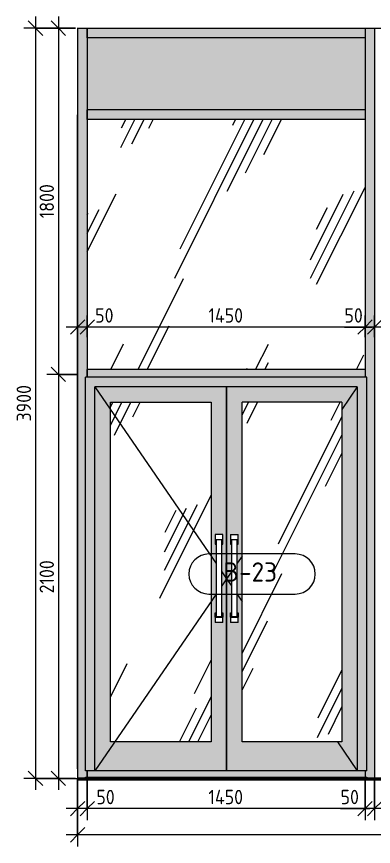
# Model space of a CAD drawing. Header units: millimetres. Extents: x 15267 to 38338, y 3838 to 18333.
# Drawn here: x 30997 to 32854, y 3847 to 8160 of the extents above; entities that cross this region are included whole.
import ezdxf

# ---------------------------------------------------------------- set-up
doc = ezdxf.new("R2010")
doc.units = ezdxf.units.MM
for name, color, linetype, lineweight in [('A-ANNO-DIMS', 7, 'Continuous', 9), ('A-ANNO-DIMS-50', 7, 'Continuous', 9), ('A-DOOR', 7, 'Continuous', 9), ('A-DOOR-IDEN', 7, 'Continuous', 9), ('A-FLOR', 7, 'Continuous', 9), ('A-GENM', 7, 'Continuous', 9), ('A-GLAZ-CURT', 7, 'Continuous', 9), ('A-GLAZ-CWMG', 7, 'Continuous', 9), ('A-WALL-PATT', 7, 'Continuous', 9), ('I-WALL', 7, 'Continuous', 9), ('Ограждение', 7, 'Continuous', 9), ('Поручни', 7, 'Continuous', 9)]:
    doc.layers.add(name, color=color, linetype=linetype, lineweight=lineweight)
doc.layers.add('A-DOOR-GLAZ', color=7, linetype='Continuous', lineweight=9, true_color=0x8080ff)
doc.layers.add('A-FLOR-FNSH-1', color=7, linetype='Continuous', lineweight=25, true_color=0x3c3c3c)
doc.styles.add('GOST Common_2', font='GOST_Common.ttf', dxfattribs={"height": 100})
doc.styles.add('ISOCPEUR', font='isocpeur.ttf', dxfattribs={"width": 0.9, "height": 75})
doc.dimstyles.new('ISO-1_5', dxfattribs={"dimscale": 304.8, "dimtxt": 74.698588, "dimasz": 0.246063, "dimexe": 0.19685, "dimexo": 0, "dimgap": 0, "dimtad": 1, "dimdec": 0, "dimrnd": 10, "dimzin": 0, "dimdsep": 46, "dimtxsty": 'ISOCPEUR', "dimblk1": 'OBLIQUE', "dimblk2": 'OBLIQUE', "dimsah": 1, "dimcen": 0.09, "dimdle": 0.19685, "dimazin": 0, "dimtfac": 1, "dimtdec": 4, "dimtix": 1, "dimtmove": 0, "dimatfit": 3, "dimfxl": 1, "dimtvp": 1, "dimtolj": 1, "dimtzin": 0, "dimarcsym": 2})
doc.dimstyles.new('ISO-1_5_1', dxfattribs={"dimscale": 304.8, "dimtxt": 74.698588, "dimasz": 0.246063, "dimexe": 0.19685, "dimexo": 0, "dimgap": 0, "dimtad": 1, "dimdec": 0, "dimrnd": 10, "dimzin": 0, "dimdsep": 46, "dimtxsty": 'ISOCPEUR', "dimblk1": 'OBLIQUE', "dimblk2": 'OBLIQUE', "dimsah": 1, "dimcen": 0.09, "dimdle": 0.19685, "dimazin": 0, "dimtfac": 1, "dimtdec": 4, "dimtix": 1, "dimtmove": 1, "dimatfit": 3, "dimfxl": 1, "dimtvp": 1, "dimtolj": 1, "dimtzin": 0, "dimarcsym": 2})
pattern_1 = [(63.435, (110991.8, 63.5), (-511.17, 1533.5), [635, -381, 635, -381, -807.8]), (63.435, (110991.8, 63.5), (-511.17, 1533.5), [-2032, 254, -553.8]), (63.435, (110960, 95.2), (-511.17, 1533.5), [508, -635, 381, -381, -934.8]), (63.435, (110960, 95.2), (-511.17, 1533.5), [-1905, 444.5, -490.3]), (63.435, (110960, 190.5), (-511.17, 1533.5), [381, -762, 254, -381, -1061.8]), (63.435, (110960, 190.5), (-511.17, 1533.5), [-1778, 571.5, -490.3]), (63.435, (111055.3, 95.2), (-511.17, 1533.5), [381, -762, 317.5, -12809.3]), (63.435, (111150.5, 190.5), (-511.17, 1533.5), [190.5, -952.5, 127, -12999.8]), (63.435, (110991.8, 349.2), (-511.17, 1533.5), [127, -952.5, 127, -508, -1125.3]), (63.435, (110991.8, 349.2), (-511.17, 1533.5), [-1714.5, 317.5, -807.8]), (63.435, (111563.3, 254), (-511.17, 1533.5), [635, -952.5, 762, -503]), (63.435, (111563.3, 158.8), (-511.17, 1533.5), [889, -635, 952.5, -376]), (63.435, (111626.8, 190.5), (-511.17, 1533.5), [1016, -508, 762, -553.8]), (63.435, (111722, 285.8), (-511.17, 1533.5), [635, -889, 508, -807.8]), (63.435, (111626.8, 476.2), (-511.17, 1533.5), [317.5, -1270, 381, -871.3]), (63.435, (111817.3, 381), (-511.17, 1533.5), [254, -1270, 254, -1061.8])]

# ---------------------------------------------------------------- blocks, each defined once
blk = doc.blocks.new('Плинтус - Плинтус светлый _сад_-32863600-Отметка 4 - a')
at = {"layer": 'A-GENM'}
for p, q in [((111047.5, 4250), (111050, 4250)), ((111050, 4250), (111050, 4200))]:
    blk.add_line(p, q, dxfattribs=at)
blk = doc.blocks.new('Прямоугольный импост - Импост структурный с накладкой - 160мм Темный-32428731-Отметка 4 - a')
at = {"layer": 'A-GLAZ-CWMG'}
blk.add_hatch(color=256, dxfattribs=at).paths.add_polyline_path([(112187.197943, 8050), (112545.5, 8050), (112545.5, 8100), (111100.5, 8100), (111100.5, 8050)])
for p, q in [((111100.5, 8050), (111100.5, 8100)), ((112545.5, 8100), (112545.5, 8050)), ((112545.5, 8050), (111100.5, 8050))]:
    blk.add_line(p, q, dxfattribs=at)
blk = doc.blocks.new('Прямоугольный импост - Импост структурный с накладкой - 160мм Темный-32356295-Отметка 4 - a')
at = {"layer": 'A-GLAZ-CWMG'}
blk.add_hatch(color=256, dxfattribs=at).paths.add_polyline_path([(111050.5, 4200), (111075.9, 4200), (111075.9, 4202), (111090.5, 4202), (111090.5, 4206.3), (111100.5, 4206.3), (111100.5, 4240), (111090.5, 4240), (111090.5, 6285), (111100.5, 6285), (111100.5, 6300), (111050.5, 6300), (111050.5, 4202)])
for p, q in [((111100.5, 6300), (111100.5, 6285)), ((111100.5, 4240), (111100.5, 4206.3))]:
    blk.add_line(p, q, dxfattribs=at)
blk = doc.blocks.new('Системная панель - Стекло - 40мм-32428865-Отметка 4 - a')
at = {"layer": 'A-GLAZ-CURT'}
h = blk.add_hatch(dxfattribs=at)
h.set_pattern_fill('FP_3', color=256, style=0, pattern_type=2)
h.set_pattern_definition(pattern_1)
h.paths.add_polyline_path([(111100.5, 6325), (112545.5, 6325), (112545.5, 7625), (111100.5, 7625), (111100.5, 7123.6)])
blk = doc.blocks.new('Прямоугольный импост - Импост структурный с накладкой - 160мм Темный-32428318-Отметка 4 - a')
at = {"layer": 'A-GLAZ-CWMG'}
blk.add_hatch(color=256, dxfattribs=at).paths.add_polyline_path([(111050.5, 6300), (111100.5, 6300), (111100.5, 7650), (111050.5, 7650), (111050.5, 7123.6)])
blk.add_line((111100.5, 7650), (111100.5, 6300), dxfattribs=at)
blk = doc.blocks.new('Прямоугольный импост - Импост структурный с накладкой - 160мм Темный-32428733-Отметка 4 - a')
at = {"layer": 'A-GLAZ-CWMG'}
blk.add_hatch(color=256, dxfattribs=at).paths.add_polyline_path([(111100.5, 6285), (112545.5, 6285), (112545.5, 6325), (111100.5, 6325), (111100.5, 6315)])
for p, q in [((111100.5, 6285), (111100.5, 6325)), ((112545.5, 6325), (111100.5, 6325)), ((112545.5, 6325), (112545.5, 6285))]:
    blk.add_line(p, q, dxfattribs=at)
blk = doc.blocks.new('Дверь_Витражная_остекление_ - ВВ-23-32429828-Отметка 4 - a')
at = {"layer": 'A-DOOR'}
blk.add_hatch(color=256, dxfattribs=at).paths.add_polyline_path([(111140.5, 4240), (111140.5, 6235), (112505.5, 6235), (112505.5, 4240), (112555.5, 4240), (112555.5, 6285), (111090.5, 6285), (111090.5, 4240), (111100.5, 4240)])
h = blk.add_hatch(color=256, dxfattribs=at)
h.paths.add_polyline_path([(111140.5, 4240), (111825.5, 4240), (111825.5, 6235), (111140.5, 6235), (111140.5, 5170.6)])
h.paths.add_polyline_path([(111220.5, 4390), (111220.5, 6155), (111745.5, 6155), (111745.5, 4390), (111617.3, 4390)])
h.paths.add_polyline_path([(111805.5, 5010), (111765.5, 5010), (111765.5, 5060), (111770.5, 5060), (111770.5, 5417.5), (111765.5, 5417.5), (111765.5, 5467.5), (111805.5, 5467.5), (111805.5, 5417.5), (111800.5, 5417.5), (111800.5, 5060), (111805.5, 5060), (111805.5, 5025)])
h = blk.add_hatch(color=256, dxfattribs=at)
h.paths.add_polyline_path([(111825.5, 4240), (112505.5, 4240), (112505.5, 6235), (111825.5, 6235), (111825.5, 4682.4)])
h.paths.add_polyline_path([(111905.5, 4390), (111905.5, 6155), (112425.5, 6155), (112425.5, 4390), (112187.2, 4390)])
h.paths.add_polyline_path([(111848.2, 5010), (111845.5, 5010), (111845.5, 5060), (111850.5, 5060), (111850.5, 5417.5), (111845.5, 5417.5), (111845.5, 5467.5), (111885.5, 5467.5), (111885.5, 5417.5), (111880.5, 5417.5), (111880.5, 5060), (111885.5, 5060), (111885.5, 5010), (111851.4, 5010)])
h = blk.add_hatch(dxfattribs=at)
h.set_pattern_fill('FP_3', color=256, style=0, pattern_type=2)
h.set_pattern_definition(pattern_1)
h.paths.add_polyline_path([(111617.3, 4390), (111745.5, 4390), (111745.5, 6155), (111220.5, 6155), (111220.5, 4390)])
h = blk.add_hatch(dxfattribs=at)
h.set_pattern_fill('FP_3', color=256, style=0, pattern_type=2)
h.set_pattern_definition(pattern_1)
h.paths.add_polyline_path([(112187.2, 4390), (112425.5, 4390), (112425.5, 6155), (111905.5, 6155), (111905.5, 4390)])
for p, q in [((111090.5, 4240), (111090.5, 6285)), ((112555.5, 6285), (111090.5, 6285)), ((112555.5, 4240), (112555.5, 6285)), ((111140.5, 4240), (111140.5, 6235)), ((111825.5, 6235), (111140.5, 6235)), ((111140.5, 6235), (111770.5, 5317.6)), ((112505.5, 6235), (111825.5, 6235)), ((111825.5, 4240), (111825.5, 6235)), ((111825.5, 6235), (111825.5, 4240)), ((112505.5, 6235), (112425.5, 6117.6)), ((112505.5, 6235), (112505.5, 4240)), ((111220.5, 4390), (111220.5, 6155)), ((111220.5, 6155), (111745.5, 6155)), ((111745.5, 6155), (111745.5, 4390)), ((111765.5, 5467.5), (111765.5, 5440)), ((111805.5, 5467.5), (111765.5, 5467.5)), ((111805.5, 5440), (111765.5, 5440)), ((111765.5, 5440), (111765.5, 5417.5)), ((111770.5, 5440), (111770.5, 5040)), ((111800.5, 5040), (111800.5, 5440)), ((111805.5, 5440), (111805.5, 5467.5)), ((111805.5, 5417.5), (111805.5, 5440)), ((111845.5, 5467.5), (111845.5, 5440)), ((111845.5, 5467.5), (111885.5, 5467.5)), ((111885.5, 5440), (111845.5, 5440)), ((111845.5, 5440), (111845.5, 5417.5)), ((111850.5, 5440), (111850.5, 5040)), ((111880.5, 5040), (111880.5, 5440)), ((111885.5, 5440), (111885.5, 5467.5)), ((111885.5, 5417.5), (111885.5, 5440)), ((111765.5, 5417.5), (111770.5, 5417.5)), ((111800.5, 5417.5), (111805.5, 5417.5)), ((111845.5, 5417.5), (111850.5, 5417.5)), ((111880.5, 5417.5), (111885.5, 5417.5)), ((111905.5, 5354.9), (111880.5, 5318.2)), ((111800.5, 5273.9), (111825.5, 5237.5)), ((111850.5, 5274.2), (111825.5, 5237.5)), ((111825.5, 5237.5), (111800.5, 5201.1)), ((111825.5, 5237.5), (111850.5, 5200.8)), ((111770.5, 5157.4), (111140.5, 4240)), ((111880.5, 5156.8), (111905.5, 5120.1)), ((111765.5, 5037.5), (111765.5, 5060)), ((111765.5, 5060), (111770.5, 5060)), ((111800.5, 5060), (111805.5, 5060)), ((111805.5, 5060), (111805.5, 5037.5)), ((111845.5, 5037.5), (111845.5, 5060)), ((111845.5, 5060), (111850.5, 5060)), ((111880.5, 5060), (111885.5, 5060)), ((111885.5, 5060), (111885.5, 5037.5)), ((111765.5, 5037.5), (111765.5, 5010)), ((111765.5, 5037.5), (111805.5, 5037.5)), ((111805.5, 5010), (111765.5, 5010)), ((111800.5, 5040), (111770.5, 5040)), ((111805.5, 5010), (111805.5, 5037.5)), ((111845.5, 5037.5), (111845.5, 5010)), ((111845.5, 5037.5), (111885.5, 5037.5)), ((111885.5, 5010), (111845.5, 5010)), ((111880.5, 5040), (111850.5, 5040)), ((111885.5, 5010), (111885.5, 5037.5)), ((111745.5, 4390), (111220.5, 4390)), ((112403.2, 4390), (112505.5, 4240)), ((111140.5, 4240), (111090.5, 4240)), ((111825.5, 4240), (111140.5, 4240)), ((112505.5, 4240), (111825.5, 4240)), ((112555.5, 4240), (112505.5, 4240))]:
    blk.add_line(p, q, dxfattribs=at)
at = {"layer": 'A-DOOR-GLAZ'}
for p, q in [((112425.5, 6155), (111905.5, 6155)), ((111905.5, 4390), (111905.5, 6155)), ((112425.5, 6155), (112425.5, 4390)), ((112425.5, 4390), (111905.5, 4390))]:
    blk.add_line(p, q, dxfattribs=at)
blk = doc.blocks.new('Системная панель - Сэндвич - 40мм-32428837-Отметка 4 - a')
at = {"layer": 'A-GLAZ-CURT'}
blk.add_hatch(color=256, dxfattribs=at).paths.add_polyline_path([(112187.197943, 7675), (112545.5, 7675), (112545.5, 8050), (111100.5, 8050), (111100.5, 7675)])
blk = doc.blocks.new('Прямоугольный импост - Импост структурный с накладкой - 160мм Темный-32428323-Отметка 4 - a')
at = {"layer": 'A-GLAZ-CWMG'}
blk.add_hatch(color=256, dxfattribs=at).paths.add_polyline_path([(111090.5, 7650), (111100.5, 7650), (111100.5, 8100), (111050.5, 8100), (111050.5, 7650), (111070, 7650)])
blk.add_line((111100.5, 8100), (111100.5, 7650), dxfattribs=at)
blk = doc.blocks.new('Прямоугольный импост - Импост структурный с накладкой - 160мм Темный-V2-Отметка 4 - a')
at = {"layer": 'A-GLAZ-CWMG'}
blk.add_hatch(color=256, dxfattribs=at).paths.add_polyline_path([(111100.5, 7625), (112545.5, 7625), (112545.5, 7675), (111100.5, 7675), (111100.5, 7635)])
for p, q in [((111100.5, 7625), (111100.5, 7675)), ((112545.5, 7675), (111100.5, 7675)), ((112545.5, 7675), (112545.5, 7625)), ((112545.5, 7625), (111100.5, 7625))]:
    blk.add_line(p, q, dxfattribs=at)
blk = doc.blocks.new('Прямоугольный импост - Импост структурный с накладкой - 160мм Темный-32428730-Отметка 4 - a')
at = {"layer": 'A-GLAZ-CWMG'}
blk.add_hatch(color=256, dxfattribs=at).paths.add_polyline_path([(111905.5, 4206.3), (112545.5, 4206.3), (112545.5, 4240), (111100.5, 4240), (111100.5, 4206.3), (111843.5, 4206.3)])
for p, q in [((111100.5, 4206.3), (111100.5, 4240)), ((112545.5, 4240), (112545.5, 4206.3))]:
    blk.add_line(p, q, dxfattribs=at)
blk = doc.blocks.new('Прямоугольный импост - Импост структурный с накладкой - 160мм Темный-32428210-Отметка 4 - a')
at = {"layer": 'A-GLAZ-CWMG'}
blk.add_hatch(color=256, dxfattribs=at).paths.add_polyline_path([(114070.5, 7650), (114070.5, 8100), (114020.5, 8100), (114020.5, 7650), (114060.5, 7650)])
for p, q in [((114020.5, 8100), (114020.5, 7650)), ((114070.5, 8100), (114070.5, 7650))]:
    blk.add_line(p, q, dxfattribs=at)
blk = doc.blocks.new('Прямоугольный импост - Импост структурный с накладкой - 160мм Темный-32356291-Отметка 4 - a')
at = {"layer": 'A-GLAZ-CWMG'}
blk.add_hatch(color=256, dxfattribs=at).paths.add_polyline_path([(112555.5, 4200), (112595.5, 4200), (112595.5, 6300), (112545.5, 6300), (112545.5, 6285), (112555.5, 6285), (112555.5, 4240), (112545.5, 4240), (112545.5, 4206.3), (112555.5, 4206.3)])
for p, q in [((112545.5, 6300), (112545.5, 6285)), ((112595.5, 6300), (112595.5, 4200)), ((112545.5, 4240), (112545.5, 4206.3))]:
    blk.add_line(p, q, dxfattribs=at)
blk = doc.blocks.new('Прямоугольный импост - Импост структурный с накладкой - 160мм Темный-32428864-Отметка 4 - a')
at = {"layer": 'A-GLAZ-CWMG'}
blk.add_hatch(color=256, dxfattribs=at).paths.add_polyline_path([(112545.5, 6300), (112595.5, 6300), (112595.5, 7650), (112545.5, 7650), (112545.5, 6315)])
for p, q in [((112545.5, 7650), (112545.5, 6300)), ((112595.5, 7650), (112595.5, 6300))]:
    blk.add_line(p, q, dxfattribs=at)
blk = doc.blocks.new('Ограждение - Ограждение-32875993-Отметка 4 - a')
at = {"layer": 'Ограждение'}
blk.add_hatch(color=256, dxfattribs=at).paths.add_polyline_path([(112533.1, 4200), (112555.5, 4200), (112555.5, 4206.3), (111090.5, 4206.3), (111090.5, 4202), (112533.1, 4202)])
at = {"layer": 'Поручни'}
for p, q in [((111090.5, 4202), (111090.5, 4206.3)), ((111090.5, 4206.3), (112555.5, 4206.3)), ((112555.5, 4206.3), (112555.5, 4200))]:
    blk.add_line(p, q, dxfattribs=at)
blk = doc.blocks.new('DIMBLOCK88-Отметка 4 - a')
at = {"layer": 'A-ANNO-DIMS-50'}
for p, q in [((32860, 6493.1), (32860, 6606.1)), ((34285, 6493.1), (34285, 6606.1)), ((34285, 6546.1), (32860, 6546.1)), ((32860, 6546.1), (32860, 6493.1)), ((34285, 6546.1), (34285, 6493.1))]:
    blk.add_line(p, q, dxfattribs=at)
at = {"layer": 'A-ANNO-DIMS-50', "lineweight": 20}
for p, q in [((32860, 6546.1), (32897.5, 6583.6)), ((34285, 6546.1), (34322.5, 6583.6)), ((32860, 6546.1), (32822.5, 6508.6)), ((34285, 6546.1), (34247.5, 6508.6))]:
    blk.add_line(p, q, dxfattribs=at)
at = {"layer": 'A-ANNO-DIMS-50', "color": 0, "insert": (33480.5, 6644.1), "char_height": 75, "width": 220.648, "attachment_point": 1, "line_spacing_factor": 1.149209, "style": 'ISOCPEUR'}
blk.add_mtext('1430', dxfattribs=at)
blk = doc.blocks.new('_Oblique')
at = {"color": 0, "linetype": 'ByBlock', "lineweight": -2}
blk.add_line((-0.5, -0.5), (0.5, 0.5), dxfattribs=at)
blk = doc.blocks.new('DIMBLOCK89-Отметка 4 - a')
at = {"layer": 'A-ANNO-DIMS-50'}
for p, q in [((32810, 6493.1), (32810, 6606.1)), ((32860, 6493.1), (32860, 6606.1)), ((32703, 6546.1), (32847.8, 6546.1)), ((32860, 6546.1), (32810, 6546.1)), ((32810, 6546.1), (32810, 6493.1)), ((32847.8, 6546.1), (32835, 6546.1)), ((32860, 6546.1), (32860, 6493.1))]:
    blk.add_line(p, q, dxfattribs=at)
at = {"layer": 'A-ANNO-DIMS-50', "lineweight": 20}
for p, q in [((32810, 6546.1), (32847.5, 6583.6)), ((32860, 6546.1), (32897.5, 6583.6)), ((32810, 6546.1), (32772.5, 6508.6)), ((32860, 6546.1), (32822.5, 6508.6))]:
    blk.add_line(p, q, dxfattribs=at)
at = {"layer": 'A-ANNO-DIMS-50', "color": 0, "insert": (32703, 6644.1), "char_height": 75, "width": 113.772, "attachment_point": 1, "line_spacing_factor": 1.149209, "style": 'ISOCPEUR'}
blk.add_mtext('50', dxfattribs=at)
blk = doc.blocks.new('DIMBLOCK90-Отметка 4 - a')
at = {"layer": 'A-ANNO-DIMS-50'}
for p, q in [((31365, 6493.1), (31365, 6606.1)), ((32810, 6493.1), (32810, 6606.1)), ((32810, 6546.1), (31365, 6546.1)), ((31365, 6546.1), (31365, 6493.1)), ((32810, 6546.1), (32810, 6493.1))]:
    blk.add_line(p, q, dxfattribs=at)
at = {"layer": 'A-ANNO-DIMS-50', "lineweight": 20}
for p, q in [((31365, 6546.1), (31402.5, 6583.6)), ((32810, 6546.1), (32847.5, 6583.6)), ((31365, 6546.1), (31327.5, 6508.6)), ((32810, 6546.1), (32772.5, 6508.6))]:
    blk.add_line(p, q, dxfattribs=at)
at = {"layer": 'A-ANNO-DIMS-50', "color": 0, "insert": (31995.5, 6644.1), "char_height": 75, "width": 220.648, "attachment_point": 1, "line_spacing_factor": 1.149209, "style": 'ISOCPEUR'}
blk.add_mtext('1450', dxfattribs=at)
blk = doc.blocks.new('DIMBLOCK91-Отметка 4 - a')
at = {"layer": 'A-ANNO-DIMS-50'}
for p, q in [((31314.5, 4667.2), (31314.5, 6606.1)), ((31365, 6493.1), (31365, 6606.1)), ((31365, 6546.1), (31254.5, 6546.1)), ((31314.5, 6546.1), (31314.5, 4667.2)), ((31356, 6546.1), (31339.7, 6546.1)), ((31500.8, 6546.1), (31356, 6546.1)), ((31365, 6546.1), (31365, 6493.1))]:
    blk.add_line(p, q, dxfattribs=at)
at = {"layer": 'A-ANNO-DIMS-50', "lineweight": 20}
for p, q in [((31314.5, 6546.1), (31352, 6583.6)), ((31365, 6546.1), (31402.5, 6583.6)), ((31314.5, 6546.1), (31277, 6508.6)), ((31365, 6546.1), (31327.5, 6508.6))]:
    blk.add_line(p, q, dxfattribs=at)
at = {"layer": 'A-ANNO-DIMS-50', "color": 0, "insert": (31406, 6644.1), "char_height": 75, "width": 113.772, "attachment_point": 1, "line_spacing_factor": 1.149209, "style": 'ISOCPEUR'}
blk.add_mtext('50', dxfattribs=at)
blk = doc.blocks.new('DIMBLOCK92-Отметка 4 - a')
at = {"layer": 'A-ANNO-DIMS-50'}
for p, q in [((31314.5, 4200), (31314.5, 3846.5)), ((31314.5, 3906.5), (31314.5, 4200)), ((35864.5, 4200), (35864.5, 3846.5)), ((35864.5, 3906.5), (35864.5, 4200)), ((35924.5, 3906.5), (31254.5, 3906.5))]:
    blk.add_line(p, q, dxfattribs=at)
at = {"layer": 'A-ANNO-DIMS-50', "lineweight": 20}
for p, q in [((31314.5, 3906.5), (31352, 3944)), ((35864.5, 3906.5), (35902, 3944)), ((31314.5, 3906.5), (31277, 3869)), ((35864.5, 3906.5), (35827, 3869))]:
    blk.add_line(p, q, dxfattribs=at)
at = {"layer": 'A-ANNO-DIMS-50', "color": 0, "insert": (33491.1, 4004.5), "char_height": 75, "width": 236.162, "attachment_point": 1, "line_spacing_factor": 1.149209, "style": 'ISOCPEUR'}
blk.add_mtext('4550', dxfattribs=at)
blk = doc.blocks.new('DIMBLOCK102-Отметка 4 - a')
at = {"layer": 'A-ANNO-DIMS-50'}
for p, q in [((32860, 4200), (32860, 3982.7)), ((32860, 4042.7), (32860, 4200)), ((34285, 4200), (34285, 3982.7)), ((34285, 4042.7), (34285, 4200)), ((34285, 4042.7), (32860, 4042.7))]:
    blk.add_line(p, q, dxfattribs=at)
at = {"layer": 'A-ANNO-DIMS-50', "lineweight": 20}
for p, q in [((32860, 4042.7), (32897.5, 4080.2)), ((34285, 4042.7), (34322.5, 4080.2)), ((32860, 4042.7), (32822.5, 4005.2)), ((34285, 4042.7), (34247.5, 4005.2))]:
    blk.add_line(p, q, dxfattribs=at)
at = {"layer": 'A-ANNO-DIMS-50', "color": 0, "insert": (33480.5, 4140.7), "char_height": 75, "width": 220.648, "attachment_point": 1, "line_spacing_factor": 1.149209, "style": 'ISOCPEUR'}
blk.add_mtext('1430', dxfattribs=at)
blk = doc.blocks.new('DIMBLOCK103-Отметка 4 - a')
at = {"layer": 'A-ANNO-DIMS-50'}
for p, q in [((32810, 4200), (32810, 3982.7)), ((32810, 4042.7), (32810, 4200)), ((32860, 4200), (32860, 3982.7)), ((32860, 4042.7), (32860, 4200)), ((32682.9, 4042.7), (32827.8, 4042.7)), ((32860, 4042.7), (32810, 4042.7)), ((32827.8, 4042.7), (32835, 4042.7))]:
    blk.add_line(p, q, dxfattribs=at)
at = {"layer": 'A-ANNO-DIMS-50', "lineweight": 20}
for p, q in [((32810, 4042.7), (32847.5, 4080.2)), ((32860, 4042.7), (32897.5, 4080.2)), ((32810, 4042.7), (32772.5, 4005.2)), ((32860, 4042.7), (32822.5, 4005.2))]:
    blk.add_line(p, q, dxfattribs=at)
at = {"layer": 'A-ANNO-DIMS-50', "color": 0, "insert": (32682.9, 4140.7), "char_height": 75, "width": 113.772, "attachment_point": 1, "line_spacing_factor": 1.149209, "style": 'ISOCPEUR'}
blk.add_mtext('50', dxfattribs=at)
blk = doc.blocks.new('DIMBLOCK104-Отметка 4 - a')
at = {"layer": 'A-ANNO-DIMS-50'}
for p, q in [((31365, 4200), (31365, 3982.7)), ((31365, 4042.7), (31365, 4200)), ((32810, 4200), (32810, 3982.7)), ((32810, 4042.7), (32810, 4200)), ((32810, 4042.7), (31365, 4042.7))]:
    blk.add_line(p, q, dxfattribs=at)
at = {"layer": 'A-ANNO-DIMS-50', "lineweight": 20}
for p, q in [((31365, 4042.7), (31402.5, 4080.2)), ((32810, 4042.7), (32847.5, 4080.2)), ((31365, 4042.7), (31327.5, 4005.2)), ((32810, 4042.7), (32772.5, 4005.2))]:
    blk.add_line(p, q, dxfattribs=at)
at = {"layer": 'A-ANNO-DIMS-50', "color": 0, "insert": (31995.5, 4140.7), "char_height": 75, "width": 220.648, "attachment_point": 1, "line_spacing_factor": 1.149209, "style": 'ISOCPEUR'}
blk.add_mtext('1450', dxfattribs=at)
blk = doc.blocks.new('DIMBLOCK105-Отметка 4 - a')
at = {"layer": 'A-ANNO-DIMS-50'}
for p, q in [((31314.5, 4200), (31314.5, 3982.7)), ((31314.5, 4042.7), (31314.5, 4200)), ((31365, 4200), (31365, 3982.7)), ((31365, 4042.7), (31365, 4200)), ((31365, 4042.7), (31254.5, 4042.7)), ((31362.3, 4042.7), (31339.7, 4042.7)), ((31507.1, 4042.7), (31362.3, 4042.7))]:
    blk.add_line(p, q, dxfattribs=at)
at = {"layer": 'A-ANNO-DIMS-50', "lineweight": 20}
for p, q in [((31314.5, 4042.7), (31352, 4080.2)), ((31365, 4042.7), (31402.5, 4080.2)), ((31314.5, 4042.7), (31277, 4005.2)), ((31365, 4042.7), (31327.5, 4005.2))]:
    blk.add_line(p, q, dxfattribs=at)
at = {"layer": 'A-ANNO-DIMS-50', "color": 0, "insert": (31412.3, 4140.7), "char_height": 75, "width": 113.772, "attachment_point": 1, "line_spacing_factor": 1.149209, "style": 'ISOCPEUR'}
blk.add_mtext('50', dxfattribs=at)
blk = doc.blocks.new('DIMBLOCK106-Отметка 4 - a')
at = {"layer": 'A-ANNO-DIMS-50'}
for p, q in [((31214.9, 8160), (31214.9, 6300)), ((31302.9, 8100), (31154.9, 8100)), ((31214.9, 8100), (31302.9, 8100)), ((31315, 6300), (31154.9, 6300)), ((31214.9, 6300), (31315, 6300))]:
    blk.add_line(p, q, dxfattribs=at)
at = {"layer": 'A-ANNO-DIMS-50', "lineweight": 20}
for p, q in [((31214.9, 8100), (31177.4, 8137.5)), ((31214.9, 8100), (31252.4, 8062.5)), ((31214.9, 6300), (31177.4, 6337.5)), ((31214.9, 6300), (31252.4, 6262.5))]:
    blk.add_line(p, q, dxfattribs=at)
at = {"layer": 'A-ANNO-DIMS-50', "color": 0, "insert": (31116.9, 7111.7), "char_height": 75, "width": 212.029, "attachment_point": 1, "rotation": 90, "line_spacing_factor": 1.149209, "style": 'ISOCPEUR'}
blk.add_mtext('1800', dxfattribs=at)
blk = doc.blocks.new('DIMBLOCK107-Отметка 4 - a')
at = {"layer": 'A-ANNO-DIMS-50'}
for p, q in [((31315, 6300), (31154.9, 6300)), ((31214.9, 6300), (31214.9, 4140)), ((31214.9, 6300), (31315, 6300)), ((31302.9, 4200), (31154.9, 4200)), ((31214.9, 4200), (31312.8, 4200))]:
    blk.add_line(p, q, dxfattribs=at)
at = {"layer": 'A-ANNO-DIMS-50', "lineweight": 20}
for p, q in [((31214.9, 6300), (31177.4, 6337.5)), ((31214.9, 6300), (31252.4, 6262.5)), ((31214.9, 4200), (31177.4, 4237.5)), ((31214.9, 4200), (31252.4, 4162.5))]:
    blk.add_line(p, q, dxfattribs=at)
at = {"layer": 'A-ANNO-DIMS-50', "color": 0, "insert": (31116.9, 5161.7), "char_height": 75, "width": 212.029, "attachment_point": 1, "rotation": 90, "line_spacing_factor": 1.149209, "style": 'ISOCPEUR'}
blk.add_mtext('2100', dxfattribs=at)
blk = doc.blocks.new('М_двери - Типоразмер_рамка-25223575-Отметка 4 - a')
at = {"layer": 'A-DOOR-IDEN'}
for p, q in [((112182.8, 5366.5), (111733.2, 5366.5)), ((111733.2, 5158.5), (112182.8, 5158.5))]:
    blk.add_line(p, q, dxfattribs=at)
for centre, start, end in [((111733.2, 5262.5), 90, 270), ((112182.8, 5262.5), 270, 90)]:
    blk.add_arc(centre, 104, start, end, dxfattribs=at)
blk = doc.blocks.new('DIMBLOCK108-Отметка 4 - a')
at = {"layer": 'A-ANNO-DIMS-50'}
for p, q in [((31095.4, 8160), (31095.4, 4140)), ((31302.9, 8100), (31035.4, 8100)), ((31095.4, 8100), (31302.9, 8100)), ((31302.9, 4200), (31035.4, 4200)), ((31095.4, 4200), (31312.8, 4200))]:
    blk.add_line(p, q, dxfattribs=at)
at = {"layer": 'A-ANNO-DIMS-50', "lineweight": 20}
for p, q in [((31095.4, 8100), (31057.9, 8137.5)), ((31095.4, 8100), (31132.9, 8062.5)), ((31095.4, 4200), (31057.9, 4237.5)), ((31095.4, 4200), (31132.9, 4162.5))]:
    blk.add_line(p, q, dxfattribs=at)
at = {"layer": 'A-ANNO-DIMS-50', "color": 0, "insert": (30997.4, 6055.2), "char_height": 75, "width": 227.543, "attachment_point": 1, "rotation": 90, "line_spacing_factor": 1.149209, "style": 'ISOCPEUR'}
blk.add_mtext('3900', dxfattribs=at)

msp = doc.modelspace()

# ---------------------------------------------------------------- hatches: boundary and pattern name
at = {"layer": 'A-FLOR'}
for points in [[(31621.4, 4200), (32090, 4200), (32090, 4202), (31340.4, 4202), (31340.4, 4200), (31529.3, 4200)], [(32127.8, 4200), (32797.6, 4200), (32797.6, 4202), (32090, 4202), (32090, 4200), (32111.3, 4200)]]:
    msp.add_hatch(color=256, dxfattribs=at).paths.add_polyline_path(points)
at = {"layer": 'A-WALL-PATT'}
msp.add_hatch(color=256, dxfattribs=at).paths.add_polyline_path([(31311.9, 4250), (31314.5, 4250), (31314.5, 7650), (31311.9, 7650), (31311.9, 5170.6)])

# ---------------------------------------------------------------- linework, layer by layer
at = {"layer": 'A-FLOR'}
for p, q in [((31311.9, 8100), (35870.9, 8100)), ((31340.4, 4202), (32797.6, 4202)), ((31340.4, 4200), (31340.4, 4202)), ((32090, 4202), (32090, 4200)), ((32797.6, 4202), (32797.6, 4200))]:
    msp.add_line(p, q, dxfattribs=at)
at = {"layer": 'A-FLOR-FNSH-1'}
for p, q in [((35870.9, 4200), (31311.9, 4200)), ((31311.9, 4195), (35870.9, 4195))]:
    msp.add_line(p, q, dxfattribs=at)
at = {"layer": 'I-WALL'}
for p, q in [((31315, 4200), (31315, 8100)), ((31314.5, 7650), (31311.9, 7650)), ((31314.5, 4250), (31314.5, 7650))]:
    msp.add_line(p, q, dxfattribs=at)

# ---------------------------------------------------------------- block references
at = {"layer": 'A-DOOR'}
msp.add_blockref('Дверь_Витражная_остекление_ - ВВ-23-32429828-Отметка 4 - a', (-79735.5, 0), dxfattribs=at)
at = {"layer": 'A-DOOR-IDEN'}
msp.add_blockref('М_двери - Типоразмер_рамка-25223575-Отметка 4 - a', (-79735.5, 0), dxfattribs=at)
at = {"layer": 'A-GENM'}
msp.add_blockref('Плинтус - Плинтус светлый _сад_-32863600-Отметка 4 - a', (-79735.5, 0), dxfattribs=at)
at = {"layer": 'A-GLAZ-CURT'}
for name in ['Системная панель - Сэндвич - 40мм-32428837-Отметка 4 - a', 'Системная панель - Стекло - 40мм-32428865-Отметка 4 - a']:
    msp.add_blockref(name, (-79735.5, 0), dxfattribs=at)
at = {"layer": 'A-GLAZ-CWMG'}
for name, p in [('Прямоугольный импост - Импост структурный с накладкой - 160мм Темный-32428323-Отметка 4 - a', (-79735.5, 0)), ('Прямоугольный импост - Импост структурный с накладкой - 160мм Темный-32428731-Отметка 4 - a', (-79735.5, 0)), ('Прямоугольный импост - Импост структурный с накладкой - 160мм Темный-32428210-Отметка 4 - a', (-81210.5, 0)), ('Прямоугольный импост - Импост структурный с накладкой - 160мм Темный-32428318-Отметка 4 - a', (-79735.5, 0)), ('Прямоугольный импост - Импост структурный с накладкой - 160мм Темный-V2-Отметка 4 - a', (-79735.5, 0)), ('Прямоугольный импост - Импост структурный с накладкой - 160мм Темный-32428864-Отметка 4 - a', (-79735.5, 0)), ('Прямоугольный импост - Импост структурный с накладкой - 160мм Темный-32356295-Отметка 4 - a', (-79735.5, 0)), ('Прямоугольный импост - Импост структурный с накладкой - 160мм Темный-32428733-Отметка 4 - a', (-79735.5, 0)), ('Прямоугольный импост - Импост структурный с накладкой - 160мм Темный-32356291-Отметка 4 - a', (-79735.5, 0)), ('Прямоугольный импост - Импост структурный с накладкой - 160мм Темный-32428730-Отметка 4 - a', (-79735.5, 0))]:
    msp.add_blockref(name, p, dxfattribs=at)
at = {"layer": 'Поручни'}
msp.add_blockref('Ограждение - Ограждение-32875993-Отметка 4 - a', (-79735.5, 0), dxfattribs=at)

# ---------------------------------------------------------------- texts
at = {"layer": 'A-DOOR-IDEN', "char_height": 100, "attachment_point": 1, "style": 'GOST Common_2'}
for s, insert, width in [('\\fGOST Common|b0|i0|c204|p34|;В', (32072.4, 5323.1), 100.211), ('-23', (32155, 5323.1), 260.548)]:
    msp.add_mtext(s, dxfattribs=dict(at, insert=insert, width=width))

# ---------------------------------------------------------------- dimensions: what is measured, and where the dimension line sits
at = {"layer": 'A-ANNO-DIMS'}
for base, p1, p2, override, picture, middle in [((31095.4, 4200), (31302.9, 8100), (31302.9, 4200), {"dimpost": '<>', "dimfxl": 3900}, 'DIMBLOCK108-Отметка 4 - a', (31057.9, 6150)), ((31214.9, 6300), (31302.9, 8100), (31315, 6300), {"dimpost": '<>', "dimfxl": 1800.040503}, 'DIMBLOCK106-Отметка 4 - a', (31177.4, 7200)), ((31214.9, 4200), (31315, 6300), (31302.9, 4200), {"dimpost": '<>', "dimfxl": 2100.034717}, 'DIMBLOCK107-Отметка 4 - a', (31177.4, 5250))]:
    dim = msp.add_linear_dim(base=base, p1=p1, p2=p2, angle=90, dimstyle='ISO-1_5', override=override, dxfattribs=at)
    dim.commit()
    dim.dimension.update_dxf_attribs({"geometry": picture, "text_midpoint": middle})
for base, p1, p2, override, picture, middle in [((31314.4835246, 6546.1373751), (31364.9835246, 6493.1043665), (31314.4835246, 4667.2338727), {"dimpost": '<>', "dimfxl": 1826.568726}, 'DIMBLOCK91-Отметка 4 - a', (31462.8736897, 6594.1215561)), ((32810, 6546.1), (32860, 6493.1), (32810, 6493.1), {"dimpost": '<>', "dimfxl": 50}, 'DIMBLOCK89-Отметка 4 - a', (32759.8, 6594.1)), ((31314.4835246, 4042.7076439), (31364.9835246, 4200), (31314.4835246, 4200), {"dimpost": '<>', "dimfxl": 50.5}, 'DIMBLOCK105-Отметка 4 - a', (31469.1447381, 4090.6918249)), ((32810, 4042.7), (32860, 4200), (32810, 4200), {"dimpost": '<>', "dimfxl": 50}, 'DIMBLOCK103-Отметка 4 - a', (32739.8, 4090.7))]:
    dim = msp.add_linear_dim(base=base, p1=p1, p2=p2, dimstyle='ISO-1_5_1', override=override, dxfattribs=at)
    dim.commit()
    dim.dimension.update_dxf_attribs({"geometry": picture, "text_midpoint": middle, "dimtype": 160})
for base, p1, p2, override, picture, middle in [((31365, 6546.1), (32810, 6493.1), (31365, 6493.1), {"dimpost": '<>', "dimfxl": 1445}, 'DIMBLOCK90-Отметка 4 - a', (32087.5, 6583.6)), ((32860, 6546.1), (34285, 6493.1), (32860, 6493.1), {"dimpost": '<>', "dimfxl": 1425}, 'DIMBLOCK88-Отметка 4 - a', (33572.5, 6583.6)), ((31314.5, 3906.5), (35864.5, 4200), (31314.5, 4200), {"dimpost": '<>', "dimfxl": 4549.999966}, 'DIMBLOCK92-Отметка 4 - a', (33589.5, 3944)), ((31365, 4042.7), (32810, 4200), (31365, 4200), {"dimpost": '<>', "dimfxl": 1445}, 'DIMBLOCK104-Отметка 4 - a', (32087.5, 4080.2)), ((32860, 4042.7), (34285, 4200), (32860, 4200), {"dimpost": '<>', "dimfxl": 1425}, 'DIMBLOCK102-Отметка 4 - a', (33572.5, 4080.2))]:
    dim = msp.add_linear_dim(base=base, p1=p1, p2=p2, dimstyle='ISO-1_5', override=override, dxfattribs=at)
    dim.commit()
    dim.dimension.update_dxf_attribs({"geometry": picture, "text_midpoint": middle})

doc.saveas('drawing.dxf')
